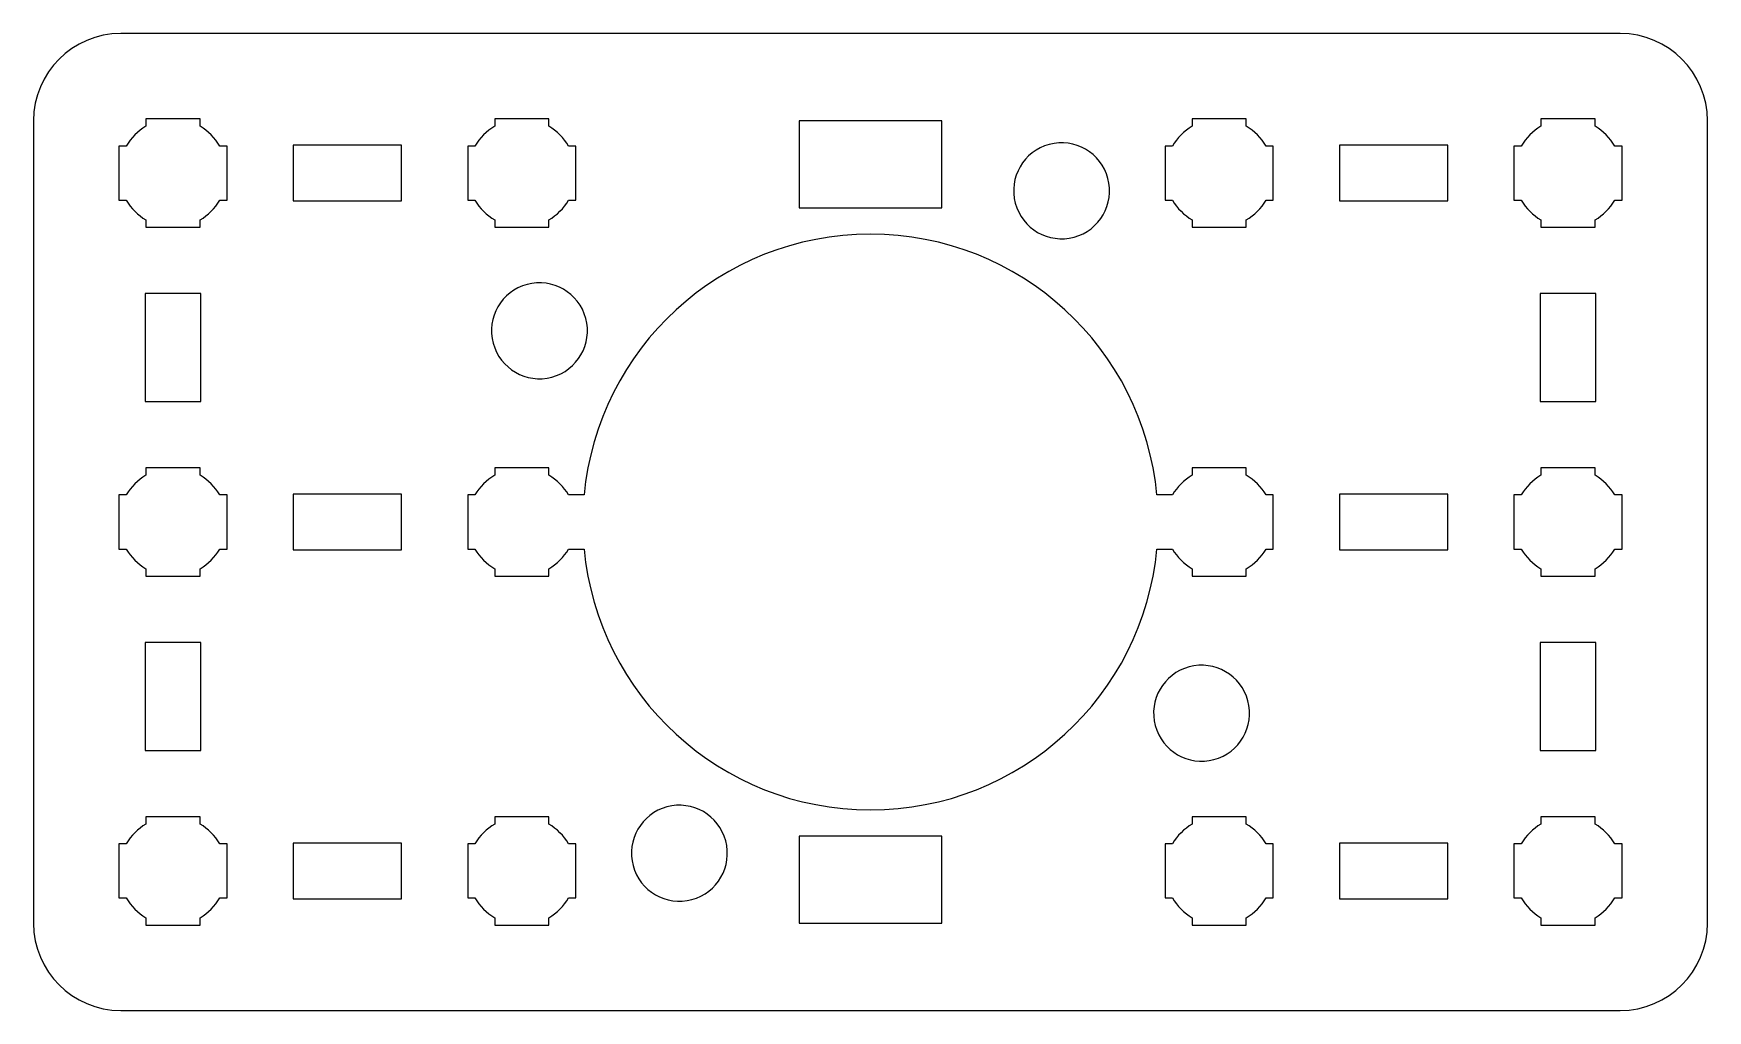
# Model space of a CAD drawing. Extents: x -153 to -57, y -236 to -60.
# Drawn here: x -153 to -57, y -116.5 to -60.5 of the extents above; entities that cross this region are included whole.
import ezdxf

# ---------------------------------------------------------------- set-up
doc = ezdxf.new("R2010")
doc.units = 0
doc.header["$MEASUREMENT"] = 0
doc.layers.add('LAYER_1', color=7, linetype='CONTINUOUS')

msp = doc.modelspace()

# ---------------------------------------------------------------- linework, layer by layer
at = {"layer": 'LAYER_1'}
for points in [[(-109.1, -70.5), (-100.9, -70.5), (-100.9, -65.5), (-109.1, -65.5), (-109.1, -70.5)], [(-146.6, -81.6), (-143.4, -81.6), (-143.4, -75.4), (-146.6, -75.4), (-146.6, -81.6)], [(-66.6, -81.6), (-63.4, -81.6), (-63.4, -75.4), (-66.6, -75.4), (-66.6, -81.6)], [(-146.6, -101.6), (-143.4, -101.6), (-143.4, -95.4), (-146.6, -95.4), (-146.6, -101.6)], [(-66.6, -101.6), (-63.4, -101.6), (-63.4, -95.4), (-66.6, -95.4), (-66.6, -101.6)], [(-109.1, -111.5), (-100.9, -111.5), (-100.9, -106.5), (-109.1, -106.5), (-109.1, -111.5)]]:
    msp.add_lwpolyline(points, close=True, dxfattribs=at)
for points, knots in [([(-153, -111.5), (-153, -111.5), (-153, -65.5), (-153, -65.5), (-153, -65.5), (-153, -62.7391), (-150.7609, -60.5), (-148, -60.5), (-148, -60.5), (-148, -60.5), (-62, -60.5), (-62, -60.5), (-62, -60.5), (-59.2391, -60.5), (-57, -62.7391), (-57, -65.5), (-57, -65.5), (-57, -65.5), (-57, -111.5), (-57, -111.5), (-57, -111.5), (-57, -114.2609), (-59.2391, -116.5), (-62, -116.5), (-62, -116.5), (-62, -116.5), (-148, -116.5), (-148, -116.5), (-148, -116.5), (-150.7609, -116.5), (-153, -114.2609), (-153, -111.5)], [0, 0, 0, 0, 0.125, 0.125, 0.125, 0.125, 0.25, 0.25, 0.25, 0.25, 0.375, 0.375, 0.375, 0.375, 0.5, 0.5, 0.5, 0.5, 0.625, 0.625, 0.625, 0.625, 0.75, 0.75, 0.75, 0.75, 0.875, 0.875, 0.875, 0.875, 1, 1, 1, 1]), ([(-148.1, -66.95), (-148.1, -66.95), (-147.6851, -66.95), (-147.6851, -66.95), (-147.6851, -66.95), (-147.4128, -66.4795), (-147.0205, -66.0872), (-146.55, -65.8149), (-146.55, -65.8149), (-146.55, -65.8149), (-146.55, -65.4), (-146.55, -65.4), (-146.55, -65.4), (-146.55, -65.4), (-145, -65.4), (-145, -65.4), (-145, -65.4), (-145, -65.4), (-143.45, -65.4), (-143.45, -65.4), (-143.45, -65.4), (-143.45, -65.4), (-143.45, -65.8149), (-143.45, -65.8149), (-143.45, -65.8149), (-142.9795, -66.0872), (-142.5872, -66.4795), (-142.3149, -66.95), (-142.3149, -66.95), (-142.3149, -66.95), (-141.9, -66.95), (-141.9, -66.95), (-141.9, -66.95), (-141.9, -66.95), (-141.9, -68.5), (-141.9, -68.5), (-141.9, -68.5), (-141.9, -68.5), (-141.9, -70.05), (-141.9, -70.05), (-141.9, -70.05), (-141.9, -70.05), (-142.3149, -70.05), (-142.3149, -70.05), (-142.3149, -70.05), (-142.5872, -70.5205), (-142.9795, -70.9128), (-143.45, -71.1851), (-143.45, -71.1851), (-143.45, -71.1851), (-143.45, -71.6), (-143.45, -71.6), (-143.45, -71.6), (-143.45, -71.6), (-145, -71.6), (-145, -71.6), (-145, -71.6), (-145, -71.6), (-146.55, -71.6), (-146.55, -71.6), (-146.55, -71.6), (-146.55, -71.6), (-146.55, -71.1851), (-146.55, -71.1851), (-146.55, -71.1851), (-147.0205, -70.9128), (-147.4128, -70.5205), (-147.6851, -70.05), (-147.6851, -70.05), (-147.6851, -70.05), (-148.1, -70.05), (-148.1, -70.05), (-148.1, -70.05), (-148.1, -70.05), (-148.1, -68.5), (-148.1, -68.5), (-148.1, -68.5), (-148.1, -68.5), (-148.1, -66.95), (-148.1, -66.95)], [0, 0, 0, 0, 0.05, 0.05, 0.05, 0.05, 0.1, 0.1, 0.1, 0.1, 0.15, 0.15, 0.15, 0.15, 0.2, 0.2, 0.2, 0.2, 0.25, 0.25, 0.25, 0.25, 0.3, 0.3, 0.3, 0.3, 0.35, 0.35, 0.35, 0.35, 0.4, 0.4, 0.4, 0.4, 0.45, 0.45, 0.45, 0.45, 0.5, 0.5, 0.5, 0.5, 0.55, 0.55, 0.55, 0.55, 0.6, 0.6, 0.6, 0.6, 0.65, 0.65, 0.65, 0.65, 0.7, 0.7, 0.7, 0.7, 0.75, 0.75, 0.75, 0.75, 0.8, 0.8, 0.8, 0.8, 0.85, 0.85, 0.85, 0.85, 0.9, 0.9, 0.9, 0.9, 0.95, 0.95, 0.95, 0.95, 1, 1, 1, 1]), ([(-128.1, -66.95), (-128.1, -66.95), (-127.6851, -66.95), (-127.6851, -66.95), (-127.6851, -66.95), (-127.4128, -66.4795), (-127.0205, -66.0872), (-126.55, -65.8149), (-126.55, -65.8149), (-126.55, -65.8149), (-126.55, -65.4), (-126.55, -65.4), (-126.55, -65.4), (-126.55, -65.4), (-125, -65.4), (-125, -65.4), (-125, -65.4), (-125, -65.4), (-123.45, -65.4), (-123.45, -65.4), (-123.45, -65.4), (-123.45, -65.4), (-123.45, -65.8149), (-123.45, -65.8149), (-123.45, -65.8149), (-122.9795, -66.0872), (-122.5872, -66.4795), (-122.3149, -66.95), (-122.3149, -66.95), (-122.3149, -66.95), (-121.9, -66.95), (-121.9, -66.95), (-121.9, -66.95), (-121.9, -66.95), (-121.9, -68.5), (-121.9, -68.5), (-121.9, -68.5), (-121.9, -68.5), (-121.9, -70.05), (-121.9, -70.05), (-121.9, -70.05), (-121.9, -70.05), (-122.3149, -70.05), (-122.3149, -70.05), (-122.3149, -70.05), (-122.5872, -70.5205), (-122.9795, -70.9128), (-123.45, -71.1851), (-123.45, -71.1851), (-123.45, -71.1851), (-123.45, -71.6), (-123.45, -71.6), (-123.45, -71.6), (-123.45, -71.6), (-125, -71.6), (-125, -71.6), (-125, -71.6), (-125, -71.6), (-126.55, -71.6), (-126.55, -71.6), (-126.55, -71.6), (-126.55, -71.6), (-126.55, -71.1851), (-126.55, -71.1851), (-126.55, -71.1851), (-127.0205, -70.9128), (-127.4128, -70.5205), (-127.6851, -70.05), (-127.6851, -70.05), (-127.6851, -70.05), (-128.1, -70.05), (-128.1, -70.05), (-128.1, -70.05), (-128.1, -70.05), (-128.1, -68.5), (-128.1, -68.5), (-128.1, -68.5), (-128.1, -68.5), (-128.1, -66.95), (-128.1, -66.95)], [0, 0, 0, 0, 0.05, 0.05, 0.05, 0.05, 0.1, 0.1, 0.1, 0.1, 0.15, 0.15, 0.15, 0.15, 0.2, 0.2, 0.2, 0.2, 0.25, 0.25, 0.25, 0.25, 0.3, 0.3, 0.3, 0.3, 0.35, 0.35, 0.35, 0.35, 0.4, 0.4, 0.4, 0.4, 0.45, 0.45, 0.45, 0.45, 0.5, 0.5, 0.5, 0.5, 0.55, 0.55, 0.55, 0.55, 0.6, 0.6, 0.6, 0.6, 0.65, 0.65, 0.65, 0.65, 0.7, 0.7, 0.7, 0.7, 0.75, 0.75, 0.75, 0.75, 0.8, 0.8, 0.8, 0.8, 0.85, 0.85, 0.85, 0.85, 0.9, 0.9, 0.9, 0.9, 0.95, 0.95, 0.95, 0.95, 1, 1, 1, 1]), ([(-88.1, -66.95), (-88.1, -66.95), (-87.6851, -66.95), (-87.6851, -66.95), (-87.6851, -66.95), (-87.4128, -66.4795), (-87.0205, -66.0872), (-86.55, -65.8149), (-86.55, -65.8149), (-86.55, -65.8149), (-86.55, -65.4), (-86.55, -65.4), (-86.55, -65.4), (-86.55, -65.4), (-85, -65.4), (-85, -65.4), (-85, -65.4), (-85, -65.4), (-83.45, -65.4), (-83.45, -65.4), (-83.45, -65.4), (-83.45, -65.4), (-83.45, -65.8149), (-83.45, -65.8149), (-83.45, -65.8149), (-82.9795, -66.0872), (-82.5872, -66.4795), (-82.3149, -66.95), (-82.3149, -66.95), (-82.3149, -66.95), (-81.9, -66.95), (-81.9, -66.95), (-81.9, -66.95), (-81.9, -66.95), (-81.9, -68.5), (-81.9, -68.5), (-81.9, -68.5), (-81.9, -68.5), (-81.9, -70.05), (-81.9, -70.05), (-81.9, -70.05), (-81.9, -70.05), (-82.3149, -70.05), (-82.3149, -70.05), (-82.3149, -70.05), (-82.5872, -70.5205), (-82.9795, -70.9128), (-83.45, -71.1851), (-83.45, -71.1851), (-83.45, -71.1851), (-83.45, -71.6), (-83.45, -71.6), (-83.45, -71.6), (-83.45, -71.6), (-85, -71.6), (-85, -71.6), (-85, -71.6), (-85, -71.6), (-86.55, -71.6), (-86.55, -71.6), (-86.55, -71.6), (-86.55, -71.6), (-86.55, -71.1851), (-86.55, -71.1851), (-86.55, -71.1851), (-87.0205, -70.9128), (-87.4128, -70.5205), (-87.6851, -70.05), (-87.6851, -70.05), (-87.6851, -70.05), (-88.1, -70.05), (-88.1, -70.05), (-88.1, -70.05), (-88.1, -70.05), (-88.1, -68.5), (-88.1, -68.5), (-88.1, -68.5), (-88.1, -68.5), (-88.1, -66.95), (-88.1, -66.95)], [0, 0, 0, 0, 0.05, 0.05, 0.05, 0.05, 0.1, 0.1, 0.1, 0.1, 0.15, 0.15, 0.15, 0.15, 0.2, 0.2, 0.2, 0.2, 0.25, 0.25, 0.25, 0.25, 0.3, 0.3, 0.3, 0.3, 0.35, 0.35, 0.35, 0.35, 0.4, 0.4, 0.4, 0.4, 0.45, 0.45, 0.45, 0.45, 0.5, 0.5, 0.5, 0.5, 0.55, 0.55, 0.55, 0.55, 0.6, 0.6, 0.6, 0.6, 0.65, 0.65, 0.65, 0.65, 0.7, 0.7, 0.7, 0.7, 0.75, 0.75, 0.75, 0.75, 0.8, 0.8, 0.8, 0.8, 0.85, 0.85, 0.85, 0.85, 0.9, 0.9, 0.9, 0.9, 0.95, 0.95, 0.95, 0.95, 1, 1, 1, 1]), ([(-68.1, -66.95), (-68.1, -66.95), (-67.6851, -66.95), (-67.6851, -66.95), (-67.6851, -66.95), (-67.4128, -66.4795), (-67.0205, -66.0872), (-66.55, -65.8149), (-66.55, -65.8149), (-66.55, -65.8149), (-66.55, -65.4), (-66.55, -65.4), (-66.55, -65.4), (-66.55, -65.4), (-65, -65.4), (-65, -65.4), (-65, -65.4), (-65, -65.4), (-63.45, -65.4), (-63.45, -65.4), (-63.45, -65.4), (-63.45, -65.4), (-63.45, -65.8149), (-63.45, -65.8149), (-63.45, -65.8149), (-62.9795, -66.0872), (-62.5872, -66.4795), (-62.3149, -66.95), (-62.3149, -66.95), (-62.3149, -66.95), (-61.9, -66.95), (-61.9, -66.95), (-61.9, -66.95), (-61.9, -66.95), (-61.9, -68.5), (-61.9, -68.5), (-61.9, -68.5), (-61.9, -68.5), (-61.9, -70.05), (-61.9, -70.05), (-61.9, -70.05), (-61.9, -70.05), (-62.3149, -70.05), (-62.3149, -70.05), (-62.3149, -70.05), (-62.5872, -70.5205), (-62.9795, -70.9128), (-63.45, -71.1851), (-63.45, -71.1851), (-63.45, -71.1851), (-63.45, -71.6), (-63.45, -71.6), (-63.45, -71.6), (-63.45, -71.6), (-65, -71.6), (-65, -71.6), (-65, -71.6), (-65, -71.6), (-66.55, -71.6), (-66.55, -71.6), (-66.55, -71.6), (-66.55, -71.6), (-66.55, -71.1851), (-66.55, -71.1851), (-66.55, -71.1851), (-67.0205, -70.9128), (-67.4128, -70.5205), (-67.6851, -70.05), (-67.6851, -70.05), (-67.6851, -70.05), (-68.1, -70.05), (-68.1, -70.05), (-68.1, -70.05), (-68.1, -70.05), (-68.1, -68.5), (-68.1, -68.5), (-68.1, -68.5), (-68.1, -68.5), (-68.1, -66.95), (-68.1, -66.95)], [0, 0, 0, 0, 0.05, 0.05, 0.05, 0.05, 0.1, 0.1, 0.1, 0.1, 0.15, 0.15, 0.15, 0.15, 0.2, 0.2, 0.2, 0.2, 0.25, 0.25, 0.25, 0.25, 0.3, 0.3, 0.3, 0.3, 0.35, 0.35, 0.35, 0.35, 0.4, 0.4, 0.4, 0.4, 0.45, 0.45, 0.45, 0.45, 0.5, 0.5, 0.5, 0.5, 0.55, 0.55, 0.55, 0.55, 0.6, 0.6, 0.6, 0.6, 0.65, 0.65, 0.65, 0.65, 0.7, 0.7, 0.7, 0.7, 0.75, 0.75, 0.75, 0.75, 0.8, 0.8, 0.8, 0.8, 0.85, 0.85, 0.85, 0.85, 0.9, 0.9, 0.9, 0.9, 0.95, 0.95, 0.95, 0.95, 1, 1, 1, 1]), ([(-138.1, -70.1), (-138.1, -70.1), (-138.1, -66.9), (-138.1, -66.9), (-138.1, -66.9), (-138.1, -66.9), (-131.9, -66.9), (-131.9, -66.9), (-131.9, -66.9), (-131.9, -66.9), (-131.9, -70.1), (-131.9, -70.1), (-131.9, -70.1), (-131.9, -70.1), (-138.1, -70.1), (-138.1, -70.1)], [0, 0, 0, 0, 0.25, 0.25, 0.25, 0.25, 0.5, 0.5, 0.5, 0.5, 0.75, 0.75, 0.75, 0.75, 1, 1, 1, 1]), ([(-96.6951, -70.2284), (-97.0879, -68.7617), (-96.2173, -67.2539), (-94.7508, -66.8608), (-94.7508, -66.8608), (-93.2841, -66.468), (-91.7762, -67.3386), (-91.3833, -68.805), (-91.3833, -68.805), (-90.9903, -70.2716), (-91.8609, -71.7795), (-93.3274, -72.1724), (-93.3274, -72.1724), (-94.7941, -72.5654), (-96.302, -71.6948), (-96.6951, -70.2284)], [0, 0, 0, 0, 0.25, 0.25, 0.25, 0.25, 0.5, 0.5, 0.5, 0.5, 0.75, 0.75, 0.75, 0.75, 1, 1, 1, 1]), ([(-78.1, -70.1), (-78.1, -70.1), (-78.1, -66.9), (-78.1, -66.9), (-78.1, -66.9), (-78.1, -66.9), (-71.9, -66.9), (-71.9, -66.9), (-71.9, -66.9), (-71.9, -66.9), (-71.9, -70.1), (-71.9, -70.1), (-71.9, -70.1), (-71.9, -70.1), (-78.1, -70.1), (-78.1, -70.1)], [0, 0, 0, 0, 0.25, 0.25, 0.25, 0.25, 0.5, 0.5, 0.5, 0.5, 0.75, 0.75, 0.75, 0.75, 1, 1, 1, 1]), ([(-121.4262, -86.95), (-120.6444, -78.5656), (-113.5876, -72.0001), (-104.9993, -72.0001), (-104.9993, -72.0001), (-96.411, -72.0001), (-89.3542, -78.5656), (-88.5724, -86.95), (-88.5724, -86.95), (-88.5724, -86.95), (-88.1, -86.95), (-88.1, -86.95), (-88.1, -86.95), (-88.1, -86.95), (-87.6851, -86.95), (-87.6851, -86.95), (-87.6851, -86.95), (-87.4128, -86.4795), (-87.0205, -86.0872), (-86.55, -85.8149), (-86.55, -85.8149), (-86.55, -85.8149), (-86.55, -85.4), (-86.55, -85.4), (-86.55, -85.4), (-86.55, -85.4), (-85, -85.4), (-85, -85.4), (-85, -85.4), (-85, -85.4), (-83.45, -85.4), (-83.45, -85.4), (-83.45, -85.4), (-83.45, -85.4), (-83.45, -85.8149), (-83.45, -85.8149), (-83.45, -85.8149), (-82.9795, -86.0872), (-82.5872, -86.4795), (-82.3149, -86.95), (-82.3149, -86.95), (-82.3149, -86.95), (-81.9, -86.95), (-81.9, -86.95), (-81.9, -86.95), (-81.9, -86.95), (-81.9, -88.5), (-81.9, -88.5), (-81.9, -88.5), (-81.9, -88.5), (-81.9, -90.05), (-81.9, -90.05), (-81.9, -90.05), (-81.9, -90.05), (-82.3149, -90.05), (-82.3149, -90.05), (-82.3149, -90.05), (-82.5872, -90.5205), (-82.9795, -90.9128), (-83.45, -91.1851), (-83.45, -91.1851), (-83.45, -91.1851), (-83.45, -91.6), (-83.45, -91.6), (-83.45, -91.6), (-83.45, -91.6), (-85, -91.6), (-85, -91.6), (-85, -91.6), (-85, -91.6), (-86.55, -91.6), (-86.55, -91.6), (-86.55, -91.6), (-86.55, -91.6), (-86.55, -91.1851), (-86.55, -91.1851), (-86.55, -91.1851), (-87.0205, -90.9128), (-87.4128, -90.5205), (-87.6851, -90.05), (-87.6851, -90.05), (-87.6851, -90.05), (-88.1, -90.05), (-88.1, -90.05), (-88.1, -90.05), (-88.1, -90.05), (-88.5723, -90.05), (-88.5723, -90.05), (-88.5723, -90.05), (-89.354, -98.4345), (-96.411, -105.0001), (-104.9993, -105.0001), (-104.9993, -105.0001), (-113.5876, -105.0001), (-120.6446, -98.4345), (-121.4263, -90.05), (-121.4263, -90.05), (-121.4263, -90.05), (-121.9, -90.05), (-121.9, -90.05), (-121.9, -90.05), (-121.9, -90.05), (-122.3149, -90.05), (-122.3149, -90.05), (-122.3149, -90.05), (-122.5872, -90.5205), (-122.9795, -90.9128), (-123.45, -91.1851), (-123.45, -91.1851), (-123.45, -91.1851), (-123.45, -91.6), (-123.45, -91.6), (-123.45, -91.6), (-123.45, -91.6), (-125, -91.6), (-125, -91.6), (-125, -91.6), (-125, -91.6), (-126.55, -91.6), (-126.55, -91.6), (-126.55, -91.6), (-126.55, -91.6), (-126.55, -91.1851), (-126.55, -91.1851), (-126.55, -91.1851), (-127.0205, -90.9128), (-127.4128, -90.5205), (-127.6851, -90.05), (-127.6851, -90.05), (-127.6851, -90.05), (-128.1, -90.05), (-128.1, -90.05), (-128.1, -90.05), (-128.1, -90.05), (-128.1, -86.95), (-128.1, -86.95), (-128.1, -86.95), (-128.1, -86.95), (-127.6851, -86.95), (-127.6851, -86.95), (-127.6851, -86.95), (-127.4128, -86.4795), (-127.0205, -86.0872), (-126.55, -85.8149), (-126.55, -85.8149), (-126.55, -85.8149), (-126.55, -85.4), (-126.55, -85.4), (-126.55, -85.4), (-126.55, -85.4), (-125, -85.4), (-125, -85.4), (-125, -85.4), (-125, -85.4), (-123.45, -85.4), (-123.45, -85.4), (-123.45, -85.4), (-123.45, -85.4), (-123.45, -85.8149), (-123.45, -85.8149), (-123.45, -85.8149), (-122.9795, -86.0872), (-122.5872, -86.4795), (-122.3149, -86.95), (-122.3149, -86.95), (-122.3149, -86.95), (-121.9, -86.95), (-121.9, -86.95), (-121.9, -86.95), (-121.9, -86.95), (-121.4262, -86.95), (-121.4262, -86.95)], [0, 0, 0, 0, 0.0232558, 0.0232558, 0.0232558, 0.0232558, 0.0465116, 0.0465116, 0.0465116, 0.0465116, 0.0697674, 0.0697674, 0.0697674, 0.0697674, 0.0930233, 0.0930233, 0.0930233, 0.0930233, 0.1162791, 0.1162791, 0.1162791, 0.1162791, 0.1395349, 0.1395349, 0.1395349, 0.1395349, 0.1627907, 0.1627907, 0.1627907, 0.1627907, 0.1860465, 0.1860465, 0.1860465, 0.1860465, 0.2093023, 0.2093023, 0.2093023, 0.2093023, 0.2325581, 0.2325581, 0.2325581, 0.2325581, 0.255814, 0.255814, 0.255814, 0.255814, 0.2790698, 0.2790698, 0.2790698, 0.2790698, 0.3023256, 0.3023256, 0.3023256, 0.3023256, 0.3255814, 0.3255814, 0.3255814, 0.3255814, 0.3488372, 0.3488372, 0.3488372, 0.3488372, 0.372093, 0.372093, 0.372093, 0.372093, 0.3953488, 0.3953488, 0.3953488, 0.3953488, 0.4186047, 0.4186047, 0.4186047, 0.4186047, 0.4418605, 0.4418605, 0.4418605, 0.4418605, 0.4651163, 0.4651163, 0.4651163, 0.4651163, 0.4883721, 0.4883721, 0.4883721, 0.4883721, 0.5116279, 0.5116279, 0.5116279, 0.5116279, 0.5348837, 0.5348837, 0.5348837, 0.5348837, 0.5581395, 0.5581395, 0.5581395, 0.5581395, 0.5813953, 0.5813953, 0.5813953, 0.5813953, 0.6046512, 0.6046512, 0.6046512, 0.6046512, 0.627907, 0.627907, 0.627907, 0.627907, 0.6511628, 0.6511628, 0.6511628, 0.6511628, 0.6744186, 0.6744186, 0.6744186, 0.6744186, 0.6976744, 0.6976744, 0.6976744, 0.6976744, 0.7209302, 0.7209302, 0.7209302, 0.7209302, 0.744186, 0.744186, 0.744186, 0.744186, 0.7674419, 0.7674419, 0.7674419, 0.7674419, 0.7906977, 0.7906977, 0.7906977, 0.7906977, 0.8139535, 0.8139535, 0.8139535, 0.8139535, 0.8372093, 0.8372093, 0.8372093, 0.8372093, 0.8604651, 0.8604651, 0.8604651, 0.8604651, 0.8837209, 0.8837209, 0.8837209, 0.8837209, 0.9069767, 0.9069767, 0.9069767, 0.9069767, 0.9302326, 0.9302326, 0.9302326, 0.9302326, 0.9534884, 0.9534884, 0.9534884, 0.9534884, 0.9767442, 0.9767442, 0.9767442, 0.9767442, 1, 1, 1, 1]), ([(-126.6387, -78.2516), (-127.0317, -76.7851), (-126.1611, -75.2773), (-124.6945, -74.8842), (-124.6945, -74.8842), (-123.228, -74.4914), (-121.7202, -75.362), (-121.3271, -76.8284), (-121.3271, -76.8284), (-120.9343, -78.2948), (-121.8049, -79.8027), (-123.2713, -80.1958), (-123.2713, -80.1958), (-124.7379, -80.5886), (-126.2458, -79.718), (-126.6387, -78.2516)], [0, 0, 0, 0, 0.25, 0.25, 0.25, 0.25, 0.5, 0.5, 0.5, 0.5, 0.75, 0.75, 0.75, 0.75, 1, 1, 1, 1]), ([(-148.1, -86.95), (-148.1, -86.95), (-147.6851, -86.95), (-147.6851, -86.95), (-147.6851, -86.95), (-147.4128, -86.4795), (-147.0205, -86.0872), (-146.55, -85.8149), (-146.55, -85.8149), (-146.55, -85.8149), (-146.55, -85.4), (-146.55, -85.4), (-146.55, -85.4), (-146.55, -85.4), (-145, -85.4), (-145, -85.4), (-145, -85.4), (-145, -85.4), (-143.45, -85.4), (-143.45, -85.4), (-143.45, -85.4), (-143.45, -85.4), (-143.45, -85.8149), (-143.45, -85.8149), (-143.45, -85.8149), (-142.9795, -86.0872), (-142.5872, -86.4795), (-142.3149, -86.95), (-142.3149, -86.95), (-142.3149, -86.95), (-141.9, -86.95), (-141.9, -86.95), (-141.9, -86.95), (-141.9, -86.95), (-141.9, -88.5), (-141.9, -88.5), (-141.9, -88.5), (-141.9, -88.5), (-141.9, -90.05), (-141.9, -90.05), (-141.9, -90.05), (-141.9, -90.05), (-142.3149, -90.05), (-142.3149, -90.05), (-142.3149, -90.05), (-142.5872, -90.5205), (-142.9795, -90.9128), (-143.45, -91.1851), (-143.45, -91.1851), (-143.45, -91.1851), (-143.45, -91.6), (-143.45, -91.6), (-143.45, -91.6), (-143.45, -91.6), (-145, -91.6), (-145, -91.6), (-145, -91.6), (-145, -91.6), (-146.55, -91.6), (-146.55, -91.6), (-146.55, -91.6), (-146.55, -91.6), (-146.55, -91.1851), (-146.55, -91.1851), (-146.55, -91.1851), (-147.0205, -90.9128), (-147.4128, -90.5205), (-147.6851, -90.05), (-147.6851, -90.05), (-147.6851, -90.05), (-148.1, -90.05), (-148.1, -90.05), (-148.1, -90.05), (-148.1, -90.05), (-148.1, -88.5), (-148.1, -88.5), (-148.1, -88.5), (-148.1, -88.5), (-148.1, -86.95), (-148.1, -86.95)], [0, 0, 0, 0, 0.05, 0.05, 0.05, 0.05, 0.1, 0.1, 0.1, 0.1, 0.15, 0.15, 0.15, 0.15, 0.2, 0.2, 0.2, 0.2, 0.25, 0.25, 0.25, 0.25, 0.3, 0.3, 0.3, 0.3, 0.35, 0.35, 0.35, 0.35, 0.4, 0.4, 0.4, 0.4, 0.45, 0.45, 0.45, 0.45, 0.5, 0.5, 0.5, 0.5, 0.55, 0.55, 0.55, 0.55, 0.6, 0.6, 0.6, 0.6, 0.65, 0.65, 0.65, 0.65, 0.7, 0.7, 0.7, 0.7, 0.75, 0.75, 0.75, 0.75, 0.8, 0.8, 0.8, 0.8, 0.85, 0.85, 0.85, 0.85, 0.9, 0.9, 0.9, 0.9, 0.95, 0.95, 0.95, 0.95, 1, 1, 1, 1]), ([(-68.1, -86.95), (-68.1, -86.95), (-67.6851, -86.95), (-67.6851, -86.95), (-67.6851, -86.95), (-67.4128, -86.4795), (-67.0205, -86.0872), (-66.55, -85.8149), (-66.55, -85.8149), (-66.55, -85.8149), (-66.55, -85.4), (-66.55, -85.4), (-66.55, -85.4), (-66.55, -85.4), (-65, -85.4), (-65, -85.4), (-65, -85.4), (-65, -85.4), (-63.45, -85.4), (-63.45, -85.4), (-63.45, -85.4), (-63.45, -85.4), (-63.45, -85.8149), (-63.45, -85.8149), (-63.45, -85.8149), (-62.9795, -86.0872), (-62.5872, -86.4795), (-62.3149, -86.95), (-62.3149, -86.95), (-62.3149, -86.95), (-61.9, -86.95), (-61.9, -86.95), (-61.9, -86.95), (-61.9, -86.95), (-61.9, -88.5), (-61.9, -88.5), (-61.9, -88.5), (-61.9, -88.5), (-61.9, -90.05), (-61.9, -90.05), (-61.9, -90.05), (-61.9, -90.05), (-62.3149, -90.05), (-62.3149, -90.05), (-62.3149, -90.05), (-62.5872, -90.5205), (-62.9795, -90.9128), (-63.45, -91.1851), (-63.45, -91.1851), (-63.45, -91.1851), (-63.45, -91.6), (-63.45, -91.6), (-63.45, -91.6), (-63.45, -91.6), (-65, -91.6), (-65, -91.6), (-65, -91.6), (-65, -91.6), (-66.55, -91.6), (-66.55, -91.6), (-66.55, -91.6), (-66.55, -91.6), (-66.55, -91.1851), (-66.55, -91.1851), (-66.55, -91.1851), (-67.0205, -90.9128), (-67.4128, -90.5205), (-67.6851, -90.05), (-67.6851, -90.05), (-67.6851, -90.05), (-68.1, -90.05), (-68.1, -90.05), (-68.1, -90.05), (-68.1, -90.05), (-68.1, -88.5), (-68.1, -88.5), (-68.1, -88.5), (-68.1, -88.5), (-68.1, -86.95), (-68.1, -86.95)], [0, 0, 0, 0, 0.05, 0.05, 0.05, 0.05, 0.1, 0.1, 0.1, 0.1, 0.15, 0.15, 0.15, 0.15, 0.2, 0.2, 0.2, 0.2, 0.25, 0.25, 0.25, 0.25, 0.3, 0.3, 0.3, 0.3, 0.35, 0.35, 0.35, 0.35, 0.4, 0.4, 0.4, 0.4, 0.45, 0.45, 0.45, 0.45, 0.5, 0.5, 0.5, 0.5, 0.55, 0.55, 0.55, 0.55, 0.6, 0.6, 0.6, 0.6, 0.65, 0.65, 0.65, 0.65, 0.7, 0.7, 0.7, 0.7, 0.75, 0.75, 0.75, 0.75, 0.8, 0.8, 0.8, 0.8, 0.85, 0.85, 0.85, 0.85, 0.9, 0.9, 0.9, 0.9, 0.95, 0.95, 0.95, 0.95, 1, 1, 1, 1]), ([(-138.1, -90.1), (-138.1, -90.1), (-138.1, -86.9), (-138.1, -86.9), (-138.1, -86.9), (-138.1, -86.9), (-131.9, -86.9), (-131.9, -86.9), (-131.9, -86.9), (-131.9, -86.9), (-131.9, -90.1), (-131.9, -90.1), (-131.9, -90.1), (-131.9, -90.1), (-138.1, -90.1), (-138.1, -90.1)], [0, 0, 0, 0, 0.25, 0.25, 0.25, 0.25, 0.5, 0.5, 0.5, 0.5, 0.75, 0.75, 0.75, 0.75, 1, 1, 1, 1]), ([(-78.1, -90.1), (-78.1, -90.1), (-78.1, -86.9), (-78.1, -86.9), (-78.1, -86.9), (-78.1, -86.9), (-71.9, -86.9), (-71.9, -86.9), (-71.9, -86.9), (-71.9, -86.9), (-71.9, -90.1), (-71.9, -90.1), (-71.9, -90.1), (-71.9, -90.1), (-78.1, -90.1), (-78.1, -90.1)], [0, 0, 0, 0, 0.25, 0.25, 0.25, 0.25, 0.5, 0.5, 0.5, 0.5, 0.75, 0.75, 0.75, 0.75, 1, 1, 1, 1]), ([(-88.6716, -100.1721), (-89.0644, -98.7054), (-88.1938, -97.1976), (-86.7274, -96.8045), (-86.7274, -96.8045), (-85.2608, -96.4117), (-83.7529, -97.2823), (-83.36, -98.7487), (-83.36, -98.7487), (-82.967, -100.2153), (-83.8376, -101.7232), (-85.3042, -102.1161), (-85.3042, -102.1161), (-86.7706, -102.5091), (-88.2785, -101.6385), (-88.6716, -100.1721)], [0, 0, 0, 0, 0.25, 0.25, 0.25, 0.25, 0.5, 0.5, 0.5, 0.5, 0.75, 0.75, 0.75, 0.75, 1, 1, 1, 1]), ([(-118.6153, -108.1953), (-119.0083, -106.7288), (-118.1377, -105.221), (-116.6712, -104.8279), (-116.6712, -104.8279), (-115.2045, -104.4351), (-113.6966, -105.3057), (-113.3035, -106.7721), (-113.3035, -106.7721), (-112.9107, -108.2385), (-113.7813, -109.7464), (-115.2478, -110.1395), (-115.2478, -110.1395), (-116.7145, -110.5323), (-118.2224, -109.6617), (-118.6153, -108.1953)], [0, 0, 0, 0, 0.25, 0.25, 0.25, 0.25, 0.5, 0.5, 0.5, 0.5, 0.75, 0.75, 0.75, 0.75, 1, 1, 1, 1]), ([(-148.1, -106.95), (-148.1, -106.95), (-147.6851, -106.95), (-147.6851, -106.95), (-147.6851, -106.95), (-147.4128, -106.4795), (-147.0205, -106.0872), (-146.55, -105.8149), (-146.55, -105.8149), (-146.55, -105.8149), (-146.55, -105.4), (-146.55, -105.4), (-146.55, -105.4), (-146.55, -105.4), (-145, -105.4), (-145, -105.4), (-145, -105.4), (-145, -105.4), (-143.45, -105.4), (-143.45, -105.4), (-143.45, -105.4), (-143.45, -105.4), (-143.45, -105.8149), (-143.45, -105.8149), (-143.45, -105.8149), (-142.9795, -106.0872), (-142.5872, -106.4795), (-142.3149, -106.95), (-142.3149, -106.95), (-142.3149, -106.95), (-141.9, -106.95), (-141.9, -106.95), (-141.9, -106.95), (-141.9, -106.95), (-141.9, -108.5), (-141.9, -108.5), (-141.9, -108.5), (-141.9, -108.5), (-141.9, -110.05), (-141.9, -110.05), (-141.9, -110.05), (-141.9, -110.05), (-142.3149, -110.05), (-142.3149, -110.05), (-142.3149, -110.05), (-142.5872, -110.5205), (-142.9795, -110.9128), (-143.45, -111.1851), (-143.45, -111.1851), (-143.45, -111.1851), (-143.45, -111.6), (-143.45, -111.6), (-143.45, -111.6), (-143.45, -111.6), (-145, -111.6), (-145, -111.6), (-145, -111.6), (-145, -111.6), (-146.55, -111.6), (-146.55, -111.6), (-146.55, -111.6), (-146.55, -111.6), (-146.55, -111.1851), (-146.55, -111.1851), (-146.55, -111.1851), (-147.0205, -110.9128), (-147.4128, -110.5205), (-147.6851, -110.05), (-147.6851, -110.05), (-147.6851, -110.05), (-148.1, -110.05), (-148.1, -110.05), (-148.1, -110.05), (-148.1, -110.05), (-148.1, -108.5), (-148.1, -108.5), (-148.1, -108.5), (-148.1, -108.5), (-148.1, -106.95), (-148.1, -106.95)], [0, 0, 0, 0, 0.05, 0.05, 0.05, 0.05, 0.1, 0.1, 0.1, 0.1, 0.15, 0.15, 0.15, 0.15, 0.2, 0.2, 0.2, 0.2, 0.25, 0.25, 0.25, 0.25, 0.3, 0.3, 0.3, 0.3, 0.35, 0.35, 0.35, 0.35, 0.4, 0.4, 0.4, 0.4, 0.45, 0.45, 0.45, 0.45, 0.5, 0.5, 0.5, 0.5, 0.55, 0.55, 0.55, 0.55, 0.6, 0.6, 0.6, 0.6, 0.65, 0.65, 0.65, 0.65, 0.7, 0.7, 0.7, 0.7, 0.75, 0.75, 0.75, 0.75, 0.8, 0.8, 0.8, 0.8, 0.85, 0.85, 0.85, 0.85, 0.9, 0.9, 0.9, 0.9, 0.95, 0.95, 0.95, 0.95, 1, 1, 1, 1]), ([(-128.1, -106.95), (-128.1, -106.95), (-127.6851, -106.95), (-127.6851, -106.95), (-127.6851, -106.95), (-127.4128, -106.4795), (-127.0205, -106.0872), (-126.55, -105.8149), (-126.55, -105.8149), (-126.55, -105.8149), (-126.55, -105.4), (-126.55, -105.4), (-126.55, -105.4), (-126.55, -105.4), (-125, -105.4), (-125, -105.4), (-125, -105.4), (-125, -105.4), (-123.45, -105.4), (-123.45, -105.4), (-123.45, -105.4), (-123.45, -105.4), (-123.45, -105.8149), (-123.45, -105.8149), (-123.45, -105.8149), (-122.9795, -106.0872), (-122.5872, -106.4795), (-122.3149, -106.95), (-122.3149, -106.95), (-122.3149, -106.95), (-121.9, -106.95), (-121.9, -106.95), (-121.9, -106.95), (-121.9, -106.95), (-121.9, -108.5), (-121.9, -108.5), (-121.9, -108.5), (-121.9, -108.5), (-121.9, -110.05), (-121.9, -110.05), (-121.9, -110.05), (-121.9, -110.05), (-122.3149, -110.05), (-122.3149, -110.05), (-122.3149, -110.05), (-122.5872, -110.5205), (-122.9795, -110.9128), (-123.45, -111.1851), (-123.45, -111.1851), (-123.45, -111.1851), (-123.45, -111.6), (-123.45, -111.6), (-123.45, -111.6), (-123.45, -111.6), (-125, -111.6), (-125, -111.6), (-125, -111.6), (-125, -111.6), (-126.55, -111.6), (-126.55, -111.6), (-126.55, -111.6), (-126.55, -111.6), (-126.55, -111.1851), (-126.55, -111.1851), (-126.55, -111.1851), (-127.0205, -110.9128), (-127.4128, -110.5205), (-127.6851, -110.05), (-127.6851, -110.05), (-127.6851, -110.05), (-128.1, -110.05), (-128.1, -110.05), (-128.1, -110.05), (-128.1, -110.05), (-128.1, -108.5), (-128.1, -108.5), (-128.1, -108.5), (-128.1, -108.5), (-128.1, -106.95), (-128.1, -106.95)], [0, 0, 0, 0, 0.05, 0.05, 0.05, 0.05, 0.1, 0.1, 0.1, 0.1, 0.15, 0.15, 0.15, 0.15, 0.2, 0.2, 0.2, 0.2, 0.25, 0.25, 0.25, 0.25, 0.3, 0.3, 0.3, 0.3, 0.35, 0.35, 0.35, 0.35, 0.4, 0.4, 0.4, 0.4, 0.45, 0.45, 0.45, 0.45, 0.5, 0.5, 0.5, 0.5, 0.55, 0.55, 0.55, 0.55, 0.6, 0.6, 0.6, 0.6, 0.65, 0.65, 0.65, 0.65, 0.7, 0.7, 0.7, 0.7, 0.75, 0.75, 0.75, 0.75, 0.8, 0.8, 0.8, 0.8, 0.85, 0.85, 0.85, 0.85, 0.9, 0.9, 0.9, 0.9, 0.95, 0.95, 0.95, 0.95, 1, 1, 1, 1]), ([(-88.1, -106.95), (-88.1, -106.95), (-87.6851, -106.95), (-87.6851, -106.95), (-87.6851, -106.95), (-87.4128, -106.4795), (-87.0205, -106.0872), (-86.55, -105.8149), (-86.55, -105.8149), (-86.55, -105.8149), (-86.55, -105.4), (-86.55, -105.4), (-86.55, -105.4), (-86.55, -105.4), (-85, -105.4), (-85, -105.4), (-85, -105.4), (-85, -105.4), (-83.45, -105.4), (-83.45, -105.4), (-83.45, -105.4), (-83.45, -105.4), (-83.45, -105.8149), (-83.45, -105.8149), (-83.45, -105.8149), (-82.9795, -106.0872), (-82.5872, -106.4795), (-82.3149, -106.95), (-82.3149, -106.95), (-82.3149, -106.95), (-81.9, -106.95), (-81.9, -106.95), (-81.9, -106.95), (-81.9, -106.95), (-81.9, -108.5), (-81.9, -108.5), (-81.9, -108.5), (-81.9, -108.5), (-81.9, -110.05), (-81.9, -110.05), (-81.9, -110.05), (-81.9, -110.05), (-82.3149, -110.05), (-82.3149, -110.05), (-82.3149, -110.05), (-82.5872, -110.5205), (-82.9795, -110.9128), (-83.45, -111.1851), (-83.45, -111.1851), (-83.45, -111.1851), (-83.45, -111.6), (-83.45, -111.6), (-83.45, -111.6), (-83.45, -111.6), (-85, -111.6), (-85, -111.6), (-85, -111.6), (-85, -111.6), (-86.55, -111.6), (-86.55, -111.6), (-86.55, -111.6), (-86.55, -111.6), (-86.55, -111.1851), (-86.55, -111.1851), (-86.55, -111.1851), (-87.0205, -110.9128), (-87.4128, -110.5205), (-87.6851, -110.05), (-87.6851, -110.05), (-87.6851, -110.05), (-88.1, -110.05), (-88.1, -110.05), (-88.1, -110.05), (-88.1, -110.05), (-88.1, -108.5), (-88.1, -108.5), (-88.1, -108.5), (-88.1, -108.5), (-88.1, -106.95), (-88.1, -106.95)], [0, 0, 0, 0, 0.05, 0.05, 0.05, 0.05, 0.1, 0.1, 0.1, 0.1, 0.15, 0.15, 0.15, 0.15, 0.2, 0.2, 0.2, 0.2, 0.25, 0.25, 0.25, 0.25, 0.3, 0.3, 0.3, 0.3, 0.35, 0.35, 0.35, 0.35, 0.4, 0.4, 0.4, 0.4, 0.45, 0.45, 0.45, 0.45, 0.5, 0.5, 0.5, 0.5, 0.55, 0.55, 0.55, 0.55, 0.6, 0.6, 0.6, 0.6, 0.65, 0.65, 0.65, 0.65, 0.7, 0.7, 0.7, 0.7, 0.75, 0.75, 0.75, 0.75, 0.8, 0.8, 0.8, 0.8, 0.85, 0.85, 0.85, 0.85, 0.9, 0.9, 0.9, 0.9, 0.95, 0.95, 0.95, 0.95, 1, 1, 1, 1]), ([(-68.1, -106.95), (-68.1, -106.95), (-67.6851, -106.95), (-67.6851, -106.95), (-67.6851, -106.95), (-67.4128, -106.4795), (-67.0205, -106.0872), (-66.55, -105.8149), (-66.55, -105.8149), (-66.55, -105.8149), (-66.55, -105.4), (-66.55, -105.4), (-66.55, -105.4), (-66.55, -105.4), (-65, -105.4), (-65, -105.4), (-65, -105.4), (-65, -105.4), (-63.45, -105.4), (-63.45, -105.4), (-63.45, -105.4), (-63.45, -105.4), (-63.45, -105.8149), (-63.45, -105.8149), (-63.45, -105.8149), (-62.9795, -106.0872), (-62.5872, -106.4795), (-62.3149, -106.95), (-62.3149, -106.95), (-62.3149, -106.95), (-61.9, -106.95), (-61.9, -106.95), (-61.9, -106.95), (-61.9, -106.95), (-61.9, -108.5), (-61.9, -108.5), (-61.9, -108.5), (-61.9, -108.5), (-61.9, -110.05), (-61.9, -110.05), (-61.9, -110.05), (-61.9, -110.05), (-62.3149, -110.05), (-62.3149, -110.05), (-62.3149, -110.05), (-62.5872, -110.5205), (-62.9795, -110.9128), (-63.45, -111.1851), (-63.45, -111.1851), (-63.45, -111.1851), (-63.45, -111.6), (-63.45, -111.6), (-63.45, -111.6), (-63.45, -111.6), (-65, -111.6), (-65, -111.6), (-65, -111.6), (-65, -111.6), (-66.55, -111.6), (-66.55, -111.6), (-66.55, -111.6), (-66.55, -111.6), (-66.55, -111.1851), (-66.55, -111.1851), (-66.55, -111.1851), (-67.0205, -110.9128), (-67.4128, -110.5205), (-67.6851, -110.05), (-67.6851, -110.05), (-67.6851, -110.05), (-68.1, -110.05), (-68.1, -110.05), (-68.1, -110.05), (-68.1, -110.05), (-68.1, -108.5), (-68.1, -108.5), (-68.1, -108.5), (-68.1, -108.5), (-68.1, -106.95), (-68.1, -106.95)], [0, 0, 0, 0, 0.05, 0.05, 0.05, 0.05, 0.1, 0.1, 0.1, 0.1, 0.15, 0.15, 0.15, 0.15, 0.2, 0.2, 0.2, 0.2, 0.25, 0.25, 0.25, 0.25, 0.3, 0.3, 0.3, 0.3, 0.35, 0.35, 0.35, 0.35, 0.4, 0.4, 0.4, 0.4, 0.45, 0.45, 0.45, 0.45, 0.5, 0.5, 0.5, 0.5, 0.55, 0.55, 0.55, 0.55, 0.6, 0.6, 0.6, 0.6, 0.65, 0.65, 0.65, 0.65, 0.7, 0.7, 0.7, 0.7, 0.75, 0.75, 0.75, 0.75, 0.8, 0.8, 0.8, 0.8, 0.85, 0.85, 0.85, 0.85, 0.9, 0.9, 0.9, 0.9, 0.95, 0.95, 0.95, 0.95, 1, 1, 1, 1]), ([(-138.1, -110.1), (-138.1, -110.1), (-138.1, -106.9), (-138.1, -106.9), (-138.1, -106.9), (-138.1, -106.9), (-131.9, -106.9), (-131.9, -106.9), (-131.9, -106.9), (-131.9, -106.9), (-131.9, -110.1), (-131.9, -110.1), (-131.9, -110.1), (-131.9, -110.1), (-138.1, -110.1), (-138.1, -110.1)], [0, 0, 0, 0, 0.25, 0.25, 0.25, 0.25, 0.5, 0.5, 0.5, 0.5, 0.75, 0.75, 0.75, 0.75, 1, 1, 1, 1]), ([(-78.1, -110.1), (-78.1, -110.1), (-78.1, -106.9), (-78.1, -106.9), (-78.1, -106.9), (-78.1, -106.9), (-71.9, -106.9), (-71.9, -106.9), (-71.9, -106.9), (-71.9, -106.9), (-71.9, -110.1), (-71.9, -110.1), (-71.9, -110.1), (-71.9, -110.1), (-78.1, -110.1), (-78.1, -110.1)], [0, 0, 0, 0, 0.25, 0.25, 0.25, 0.25, 0.5, 0.5, 0.5, 0.5, 0.75, 0.75, 0.75, 0.75, 1, 1, 1, 1])]:
    msp.add_open_spline(points, degree=3, knots=knots, dxfattribs=at)

doc.saveas('drawing.dxf')
